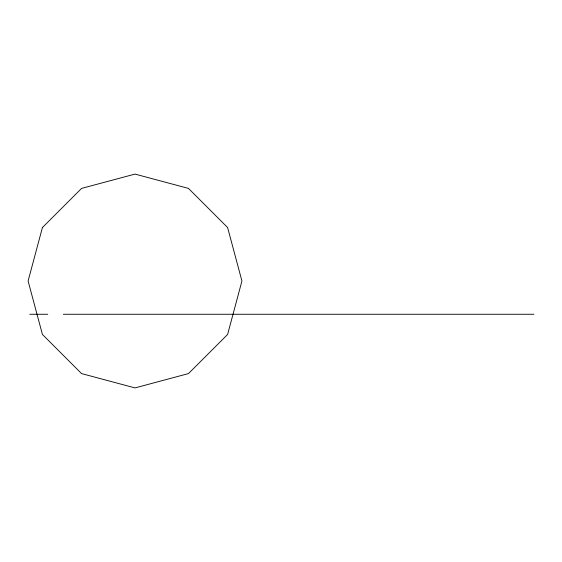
<?xml version="1.0" encoding="UTF-8"?>
<svg xmlns="http://www.w3.org/2000/svg" width="562" height="562" viewBox="0 0 562 562"><rect width="100%" height="100%" fill="white"/><g stroke="black" fill="none" stroke-linecap="round" stroke-linejoin="round"><path stroke-width="0.84" d="M29.772 314.263L47.742 314.263M63.323 314.263L533.9 314.263M42.424 227.54L28.1 281L42.424 334.46L81.56 373.589L135.013 387.913L188.474 373.589L227.61 334.46L241.934 281L227.61 227.54L188.474 188.41L135.013 174.087L81.56 188.41L42.424 227.54"/></g></svg>
